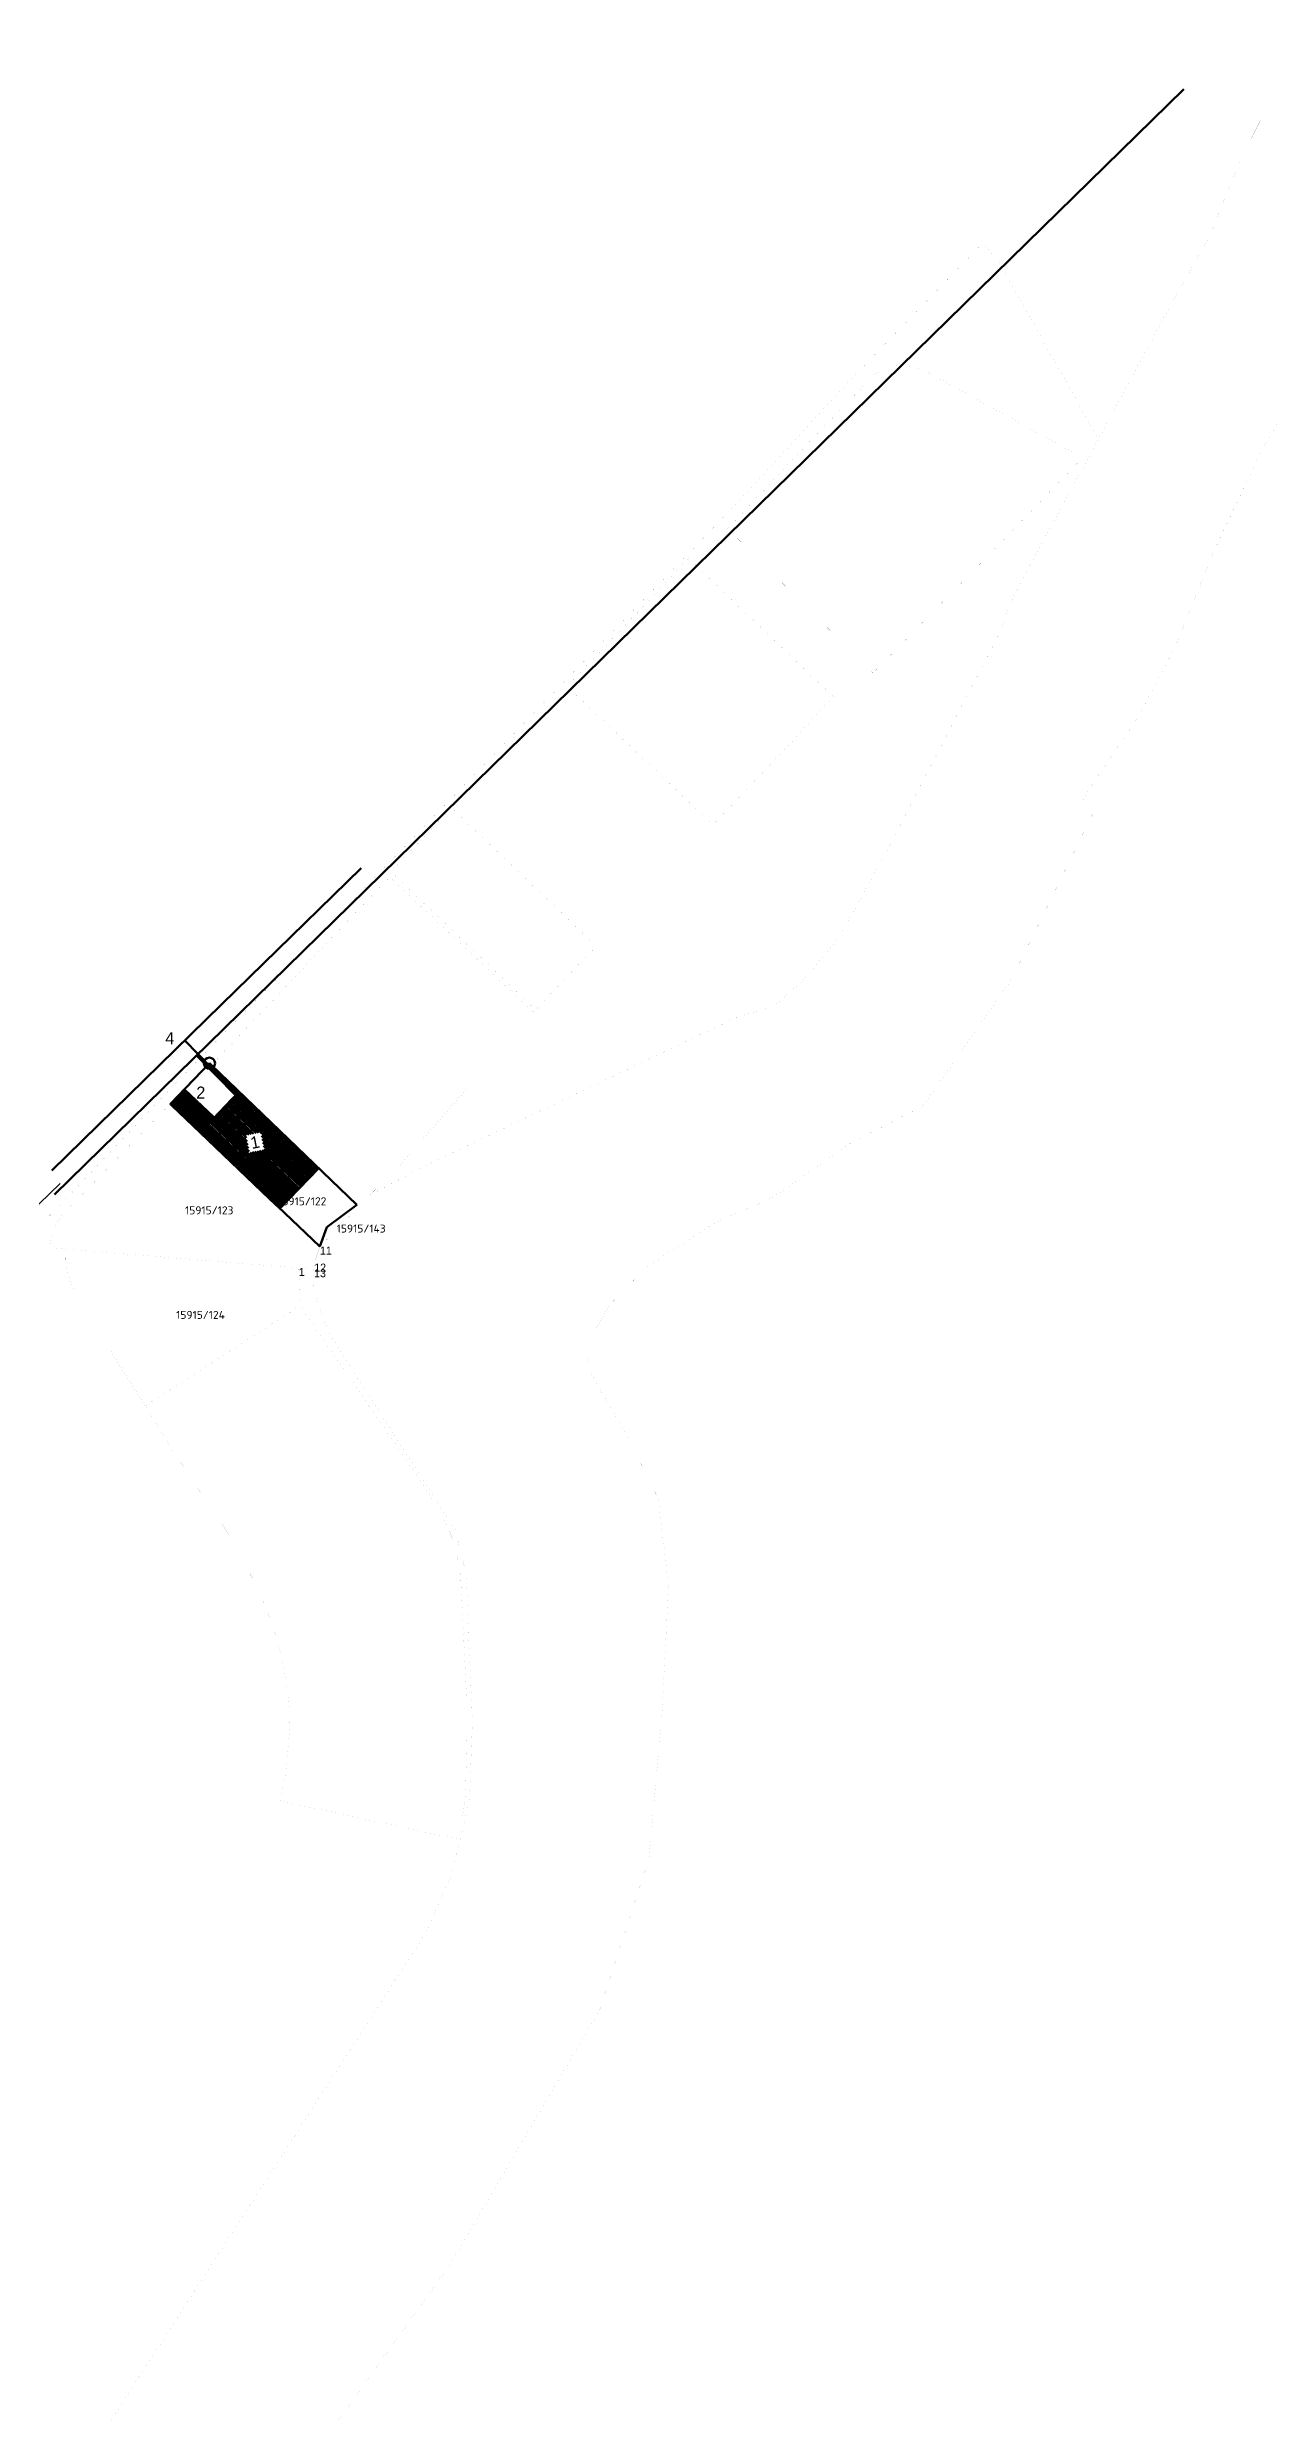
# Model space of a CAD drawing. Header units: metres. Extents: x 0 to 7617939, y 0 to 4642111.
# Drawn here: x 7617387.8 to 7617540.4, y 4641252.4 to 4641548.2 of the extents above; entities that cross this region are included whole.
import ezdxf
from ezdxf.enums import TextEntityAlignment as Align

# ---------------------------------------------------------------- set-up
doc = ezdxf.new("R2010")
doc.units = ezdxf.units.M
doc.header["$MEASUREMENT"] = 0
doc.layers.get('0').update_dxf_attribs({"color": 1})
for name, color, linetype, lineweight in [('gradezna_linija', 7, 'Continuous', 53), ('parcels_o — WF.WFI_GML_PARC', 1, 'Continuous', 0), ('U-3.2 LINIJA NA PARCELA', 82, 'Continuous', 50)]:
    doc.layers.add(name, color=color, linetype=linetype, lineweight=lineweight)
doc.layers.add('KANALIZACIJA', color=7, linetype='Continuous', true_color=0xc25a05)
doc.layers.add('VODOVOD', color=170, linetype='Continuous')
doc.styles.get("Standard").update_dxf_attribs({"font": 'romans.shx'})
doc.styles.add('Style-MAC C Swiss', font='MCSWIS.TTF')

msp = doc.modelspace()

# ---------------------------------------------------------------- hatches: boundary and pattern name
at = {"layer": 'gradezna_linija', "linetype": 'Continuous', "lineweight": 50}
h = msp.add_hatch(dxfattribs=at)
h.set_pattern_fill('LINE', color=30, scale=2, angle=-45.0368, style=0)
h.set_pattern_definition([(314.96318792, (36399.35185, 1576261.85973), (0.176890236415, 0.176663081206), [])])
h.paths.add_polyline_path([(7617406.89, 4641412.65), (7617408.6, 4641414.47), (7617404.97, 4641417.89), (7617404.96, 4641417.9), (7617403.25, 4641416.08)])
h.paths.add_polyline_path([(7617406.78, 4641416.45), (7617404.87, 4641416.43), (7617404.89, 4641414.18), (7617406.8, 4641414.2)], flags=25)
h = msp.add_hatch(dxfattribs=at)
h.set_pattern_fill('LINE', color=30, scale=2, angle=-43.64, style=0)
h.set_pattern_definition([(316.36, (7617406.9032, 4641412.52515), (0.172531, 0.1809226), [])])
h.paths.add_polyline_path([(7617416.89, 4641403), (7617421.65, 4641407.99), (7617411.67, 4641417.52), (7617406.9, 4641412.53)])
h.paths.add_polyline_path([(7617413.06, 4641410.01), (7617414.92, 4641410.37), (7617414.49, 4641412.53), (7617412.63, 4641412.17)], flags=16)

# ---------------------------------------------------------------- linework, layer by layer
at = {"color": 5, "linetype": 'Continuous', "lineweight": 70, "const_width": 0.00234, "flags": 128}
msp.add_lwpolyline([(7617421.88, 4641398.25), (7617403.37, 4641415.89)], dxfattribs=at)
at = {"color": 1, "linetype": 'Continuous', "lineweight": 80}
msp.add_circle((7617408.08, 4641421.18), 0.7, dxfattribs=at)
at = {"layer": 'gradezna_linija', "linetype": 'Continuous', "lineweight": 100}
for points in [[(7617406.89, 4641412.65), (7617408.6, 4641414.47), (7617404.96, 4641417.9), (7617403.25, 4641416.08)], [(7617415.59, 4641404.24), (7617416.89, 4641403), (7617421.65, 4641407.99), (7617420.35, 4641409.24), (7617411.67, 4641417.52), (7617406.9, 4641412.53)]]:
    msp.add_lwpolyline(points, close=True, dxfattribs=at).dxf.unprotected_set("ltscale", 0)
at = {"layer": 'KANALIZACIJA', "linetype": 'ByBlock', "lineweight": 120}
for p, q in [((7617427.02, 4641445.58), (7617409.6, 4641428.53)), ((7617409.6, 4641428.53), (7617388.39, 4641407.76)), ((7617411.51, 4641417.36), (7617404.99, 4641424.01))]:
    msp.add_line(p, q, dxfattribs=at)
at = {"layer": 'KANALIZACIJA', "linetype": 'ByBlock'}
msp.add_line((7617389.41, 4641406.15), (7617376.83, 4641394.05), dxfattribs=at)
at = {"layer": 'parcels_o — WF.WFI_GML_PARC', "color": 1, "linetype": 'Continuous', "lineweight": 80}
msp.add_line((7617408.08, 4641421.18), (7617403.17, 4641416.08), dxfattribs=at)
at = {"layer": 'parcels_o — WF.WFI_GML_PARC', "color": 3, "linetype": 'Continuous', "lineweight": 80}
for p, q in [((7617408.31, 4641420.96), (7617408.08, 4641421.18)), ((7617403.17, 4641416.08), (7617403.37, 4641415.89))]:
    msp.add_line(p, q, dxfattribs=at)
at = {"layer": 'parcels_o — WF.WFI_GML_PARC', "color": 3, "linetype": 'Continuous', "const_width": 0.00234, "flags": 128}
for points in [[(7617543.98, 4641548.16), (7617536.81, 4641533.85), (7617532.96, 4641524.34), (7617527.81, 4641515.27), (7617519.16, 4641499.18), (7617511.05, 4641484.26), (7617508.41, 4641479.25), (7617506.85, 4641475.05), (7617492.91, 4641448.07), (7617486.83, 4641437.05), (7617482.38, 4641431.62), (7617478.43, 4641428.21), (7617474.35, 4641427.11), (7617435.5, 4641408.57), (7617428.15, 4641404.72), (7617426.5, 4641403.49), (7617426.74, 4641403.26), (7617421.88, 4641398.25)], [(7617371.91, 4641214.59), (7617435.03, 4641312.34), (7617438.36, 4641319.76), (7617440.57, 4641329), (7617440.94, 4641338.96), (7617440.46, 4641349.69), (7617440.18, 4641357.24), (7617438.81, 4641362.81), (7617422.97, 4641387.5), (7617421.06, 4641392.79), (7617421.15, 4641395.43), (7617419.24, 4641395.58), (7617419.4, 4641390.86), (7617423.29, 4641385.2), (7617427.35, 4641379.33), (7617431.3, 4641373.58), (7617435.09, 4641368.07), (7617437.94, 4641363.18), (7617438.84, 4641360.46), (7617439.44, 4641357.52), (7617439.74, 4641351.5), (7617440.2, 4641342.19), (7617440.24, 4641336.53), (7617440.1, 4641330.92), (7617439.99, 4641328.7), (7617439.17, 4641324.18), (7617416.94, 4641328.97), (7617417.7, 4641332.99), (7617418.08, 4641337.82), (7617418.15, 4641339.34), (7617417.93, 4641342.25), (7617417.27, 4641345.94), (7617416.6, 4641348.99), (7617415.78, 4641351.49), (7617414.48, 4641354.7), (7617411.5, 4641360.72), (7617407.7, 4641366.44), (7617403.88, 4641372.21), (7617400.04, 4641378.31), (7617391.57, 4641391.87), (7617390.73, 4641393.88), (7617390.14, 4641395.87), (7617390.12, 4641397.93), (7617388.11, 4641398.09), (7617388.24, 4641399.24), (7617388.49, 4641400.14), (7617388.86, 4641400.98), (7617389.35, 4641401.77), (7617389.95, 4641402.48), (7617403.17, 4641416.08), (7617408.08, 4641421.18), (7617408.31, 4641420.96), (7617413.12, 4641425.99), (7617418.17, 4641431.3), (7617422.97, 4641436.52), (7617430.6, 4641444.47), (7617449.17, 4641427), (7617440.9, 4641418.75), (7617436.31, 4641413.5), (7617431.72, 4641408.26), (7617428.15, 4641404.72), (7617435.5, 4641408.57), (7617474.35, 4641427.11), (7617478.43, 4641428.21), (7617482.38, 4641431.62), (7617486.83, 4641437.05), (7617492.91, 4641448.07), (7617506.85, 4641475.05), (7617508.41, 4641479.25), (7617511.05, 4641484.26), (7617519.16, 4641499.18), (7617506.76, 4641521.27), (7617504.75, 4641523.73), (7617489, 4641507.47), (7617473.16, 4641490.31), (7617403.08, 4641417.86), (7617388.72, 4641402.74), (7617378.47, 4641392.33)], [(7617420.43, 4641246.33), (7617438.18, 4641271.06), (7617456.83, 4641302.84), (7617463, 4641321.77), (7617464.64, 4641340.03), (7617465.45, 4641355.81), (7617464.16, 4641366.74), (7617460.5, 4641374.15), (7617455.88, 4641382.15), (7617455.26, 4641383.81), (7617456.07, 4641387.45), (7617458.1, 4641391), (7617462.78, 4641395.76), (7617471.43, 4641401.34), (7617478.53, 4641404.41), (7617488.02, 4641411.08), (7617497.26, 4641415.85), (7617508.32, 4641431.68), (7617518.94, 4641453.32), (7617517.33, 4641453.86), (7617517.11, 4641453.93), (7617517.91, 4641455.3), (7617524.2, 4641464.57), (7617528.79, 4641473.3), (7617533.66, 4641485.34), (7617539.61, 4641497.84), (7617551.52, 4641518.02)], [(7617403.37, 4641415.89), (7617403.17, 4641416.08), (7617389.95, 4641402.48), (7617389.35, 4641401.77), (7617388.86, 4641400.98), (7617388.49, 4641400.14), (7617388.24, 4641399.24), (7617388.11, 4641398.09), (7617390.12, 4641397.93)], [(7617421.81, 4641398.03), (7617421.17, 4641396.13), (7617421.15, 4641395.43), (7617421.06, 4641392.79), (7617422.97, 4641387.5), (7617438.81, 4641362.81), (7617440.18, 4641357.24), (7617440.46, 4641349.69), (7617440.94, 4641338.96), (7617440.57, 4641329), (7617438.36, 4641319.76), (7617435.03, 4641312.34), (7617371.91, 4641214.59), (7617363.73, 4641201.02), (7617352.68, 4641187.92), (7617341.86, 4641177.83), (7617327.9, 4641168.32), (7617309.12, 4641157.21), (7617289.86, 4641149.82), (7617258.78, 4641140.45), (7617219.92, 4641130.52), (7617187.76, 4641120.05)], [(7617390.12, 4641397.93), (7617419.24, 4641395.58)], [(7617419.24, 4641395.58), (7617421.15, 4641395.43), (7617421.17, 4641396.13), (7617421.88, 4641398.25)]]:
    msp.add_lwpolyline(points, dxfattribs=at)
for points in [[(7617491, 4641469.95), (7617472.81, 4641488.01), (7617477.53, 4641492.95), (7617481.99, 4641497.73), (7617486.91, 4641502.87), (7617489.15, 4641505.16), (7617490.39, 4641506.56), (7617491.68, 4641507.59), (7617493.84, 4641508.4), (7617496.22, 4641508.21), (7617498.08, 4641507.43), (7617517.19, 4641496.85), (7617505.81, 4641485.05), (7617500.91, 4641480.06), (7617496.23, 4641475.3), (7617491, 4641469.95)], [(7617460.37, 4641476.25), (7617467.94, 4641484.27), (7617486.04, 4641467), (7617478.59, 4641458.94), (7617470.98, 4641451), (7617452.79, 4641468.28), (7617460.37, 4641476.25)], [(7617430.75, 4641445.11), (7617438.34, 4641453.07), (7617456.43, 4641435.82), (7617448.84, 4641427.86), (7617430.75, 4641445.11)], [(7617422.74, 4641400.69), (7617421.88, 4641398.25), (7617426.74, 4641403.26), (7617426.5, 4641403.49), (7617422.74, 4641400.69)], [(7617419.24, 4641395.58), (7617390.12, 4641397.93), (7617390.14, 4641395.87), (7617390.73, 4641393.88), (7617391.57, 4641391.87), (7617400.04, 4641378.31), (7617419.4, 4641390.86), (7617419.24, 4641395.58)]]:
    msp.add_lwpolyline(points, close=True, dxfattribs=at)
at = {"layer": 'U-3.2 LINIJA NA PARCELA', "linetype": 'Continuous', "lineweight": 80}
for p, q in [((7617408.08, 4641421.18), (7617411.67, 4641417.52)), ((7617426.5, 4641403.49), (7617408.31, 4641420.96)), ((7617403.37, 4641415.89), (7617421.88, 4641398.25)), ((7617422.74, 4641400.69), (7617426.5, 4641403.49)), ((7617421.88, 4641398.25), (7617422.74, 4641400.69))]:
    msp.add_line(p, q, dxfattribs=at)
at = {"layer": 'VODOVOD', "linetype": 'ByBlock', "lineweight": 120}
for p, q in [((7617529.82, 4641542.94), (7617409.9, 4641425.51)), ((7617409.9, 4641425.51), (7617388.71, 4641404.75)), ((7617411.34, 4641417.18), (7617406.48, 4641422.15))]:
    msp.add_line(p, q, dxfattribs=at)

# ---------------------------------------------------------------- texts
at = {"color": 7, "linetype": 'Continuous', "char_height": 1, "attachment_point": 1, "line_spacing_factor": 0.72}
for s, insert in [('\\fMAC C Swiss|b0|i0|c00|p39;11', (7617421.88, 4641398.25, 500)), ('\\fMAC C Swiss|b0|i0|c00|p39;1', (7617419.24, 4641395.58, 500)), ('\\fMAC C Swiss|b0|i0|c00|p39;13', (7617421.15, 4641395.43, 500)), ('\\fMAC C Swiss|b0|i0|c00|p39;12', (7617421.17, 4641396.13, 500))]:
    msp.add_mtext(s, dxfattribs=dict(at, insert=insert))
at = {"layer": 'gradezna_linija', "color": 1, "linetype": 'Continuous', "lineweight": 0, "style": 'Style-MAC C Swiss'}
for s, rotation, p in [('4', 359.7028, (7617403.12, 4641424.31)), ('2', 359.7028, (7617407, 4641417.51)), ('3', 10.3877, (7617405.95, 4641415.25)), ('1', 11.1242, (7617413.77, 4641411.29))]:
    msp.add_text(s, height=1.5, rotation=rotation, dxfattribs=at).set_placement(p, align=Align.MIDDLE_CENTER)
at = {"layer": 'parcels_o — WF.WFI_GML_PARC', "color": 7, "char_height": 1, "width": 0.1595, "attachment_point": 1}
for s, insert in [('15915/123', (7617405.03, 4641403.29)), ('15915/122', (7617416.67, 4641404.42)), ('15915/143', (7617423.98, 4641401.01)), ('15915/124', (7617403.92, 4641390.22))]:
    msp.add_mtext(s, dxfattribs=dict(at, insert=insert))

doc.saveas('drawing.dxf')
